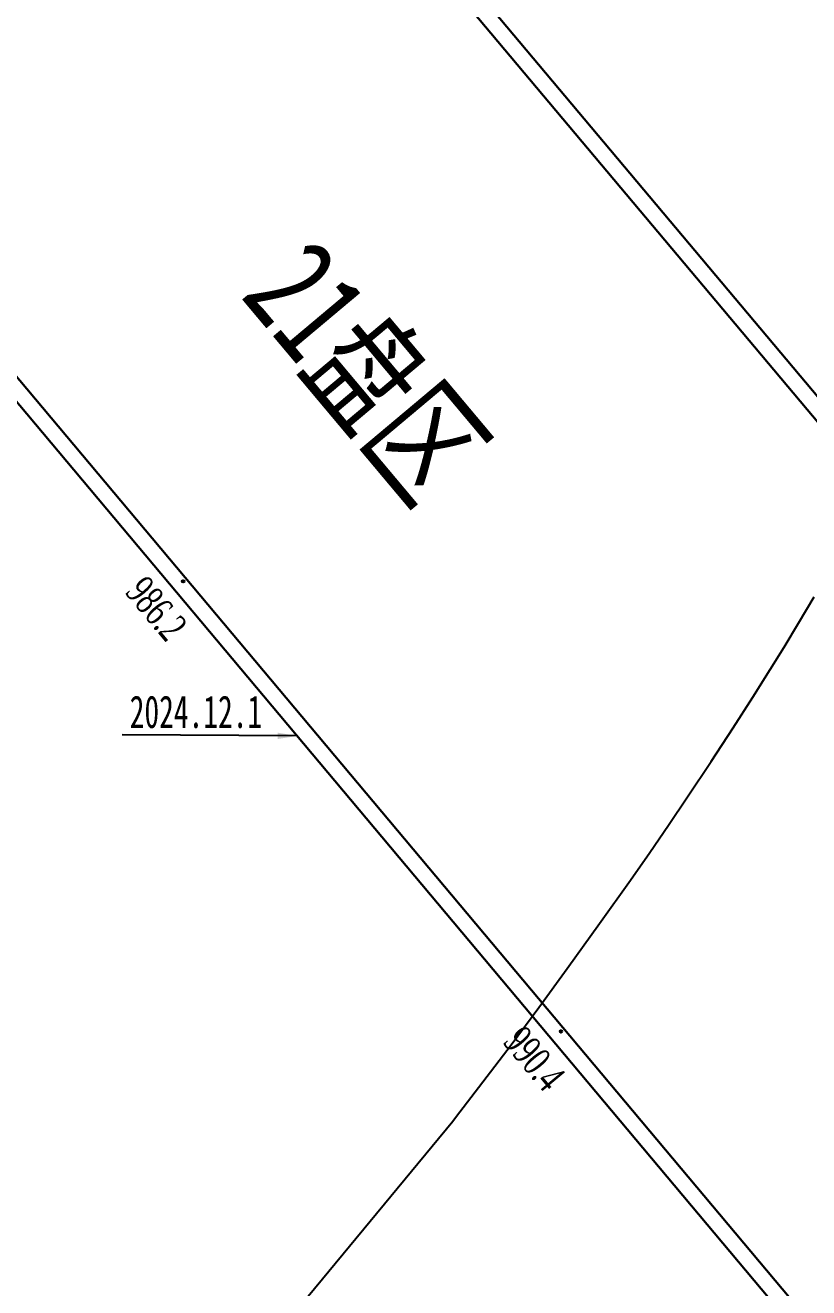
# Model space of a CAD drawing. Header units: millimetres. Extents: x 37412591 to 74834139, y 4258245 to 8527567.
# Drawn here: x 37414132.7 to 37414374.1, y 4260073.6 to 4260462.6 of the extents above; entities that cross this region are included whole.
import ezdxf

# ---------------------------------------------------------------- set-up
doc = ezdxf.new("R2010")
doc.units = ezdxf.units.MM
for name, color, linetype in [('0测量点名称', 7, 'Continuous'), ('6号煤底板等高线', 7, 'Continuous'), ('PUB_TEXT', 7, 'Continuous'), ('ZDH', 1, 'Continuous'), ('钻孔', 7, 'Continuous')]:
    doc.layers.add(name, color=color, linetype=linetype)
doc.styles.get("Standard").update_dxf_attribs({"font": 'simfang.ttf', "width": 0.6667})
doc.styles.add('样三', font='simfang.ttf', dxfattribs={"width": 0.7})
doc.linetypes.add('447', pattern='A,8,-1,[148,AAA.SHX,S=1,R=0,X=0,Y=0],-1', length=10)
doc.dimstyles.new('ISO-25', dxfattribs={"dimtxt": 2.5, "dimasz": 2.5, "dimexe": 1.25, "dimexo": 0.625, "dimtad": 1, "dimtxsty": 'Standard', "dimcen": 2.5, "dimadec": 0, "dimazin": 0, "dimtfac": 1, "dimtmove": 0, "dimatfit": 3, "dimfxl": 1, "dimarcsym": 0})

msp = doc.modelspace()

# ---------------------------------------------------------------- hatches: boundary and pattern name
at = {"linetype": '447', "ltscale": 0.5}
h = msp.add_hatch(color=0, dxfattribs=at)
h.dxf.hatch_style = 1
h.paths.add_polyline_path([(37414180.95, 4260291.23, 1), (37414181.74, 4260291.23, 1)])
h = msp.add_hatch(color=0, dxfattribs=at)
h.dxf.hatch_style = 1
h.paths.add_polyline_path([(37414297.36, 4260152.57, 1), (37414298.16, 4260152.57, 1)])

# ---------------------------------------------------------------- linework, layer by layer
at = {"color": 0, "lineweight": 30, "ltscale": 5}
for p, q in [((37413489.47, 4261397.14), (37414852.31, 4259773.95)), ((37413349.12, 4261276.6), (37414688.83, 4259680.95)), ((37414242.36, 4260508.2), (37414528.05, 4260167.94)), ((37414041.58, 4260459.62), (37414538, 4259868.37))]:
    msp.add_line(p, q, dxfattribs=at)
at = {"color": 0, "linetype": '447', "ltscale": 0.5}
for centre in [(37414181.35, 4260291.23), (37414297.76, 4260152.57)]:
    msp.add_circle(centre, 0.398, dxfattribs=at)
at = {"color": 30, "linetype": 'ByBlock', "lineweight": -3}
for p in [(37414181.35, 4260291.23), (37414297.76, 4260152.57)]:
    msp.add_point(p, dxfattribs=at)
at = {"color": 30, "linetype": 'ByBlock', "lineweight": -3, "ltscale": 0.005}
for p in [(37414181.35, 4260291.23), (37414297.76, 4260152.57)]:
    msp.add_point(p, dxfattribs=at)
at = {"layer": '6号煤底板等高线', "elevation": 3681.95}
msp.add_lwpolyline([(37414177.24, 4260019.49), (37414264.45, 4260124.96), (37414265.3, 4260126.05), (37414273.7, 4260137.01), (37414282.38, 4260148.48), (37414290.93, 4260159.98), (37414299.68, 4260171.94), (37414309.65, 4260185.77), (37414319.21, 4260199.21), (37414325.14, 4260207.68), (37414330.92, 4260216.09), (37414336.77, 4260224.8), (37414344.01, 4260235.76), (37414350.76, 4260246.11), (37414356.85, 4260255.59), (37414362.22, 4260264.1), (37414366.49, 4260271), (37414370.93, 4260278.33), (37414375.76, 4260286.48)], dxfattribs=at)
at = {"layer": 'ZDH', "color": 0, "lineweight": -3}
for p in [(37414181.21, 4260291.53, 8.99), (37414297.63, 4260152.87, 8.99)]:
    msp.add_point(p, dxfattribs=at)

# ---------------------------------------------------------------- texts
at = {"layer": '0测量点名称', "color": 30, "lineweight": 30, "ltscale": 5, "char_height": 9, "width": 23.085, "attachment_point": 7, "rotation": 309.7605}
for s, insert in [('{\\fTimes New Roman|b0|i0|c0|p18;\\C0;986.2}', (37414163.04, 4260287.66, 0.01)), ('{\\fTimes New Roman|b0|i0|c0|p18;\\C0;990.4}', (37414279.45, 4260149.01, 0.01))]:
    msp.add_mtext(s, dxfattribs=dict(at, insert=insert))
at = {"layer": 'PUB_TEXT', "style": '样三', "width": 0.7}
msp.add_text('21盘区', height=30, rotation=310.0169, dxfattribs=at).set_placement((37414198.67, 4260379.09, -2156.8))
at = {"layer": '钻孔', "color": 0, "insert": (37414164.88, 4260256.07, 6566.89), "char_height": 10, "width": 80.8922, "attachment_point": 1}
msp.add_mtext('2024.12.1', dxfattribs=at)

# ---------------------------------------------------------------- leaders
at = {"layer": '6号煤底板等高线'}
msp.add_leader([(37414216.44, 4260243.59), (37414162.6, 4260243.97)], dimstyle='ISO-25', override={"dimasz": 6, "dimgap": 0.625, "dimtad": 0, "dimzin": 0}, dxfattribs=at)

doc.saveas('drawing.dxf')
